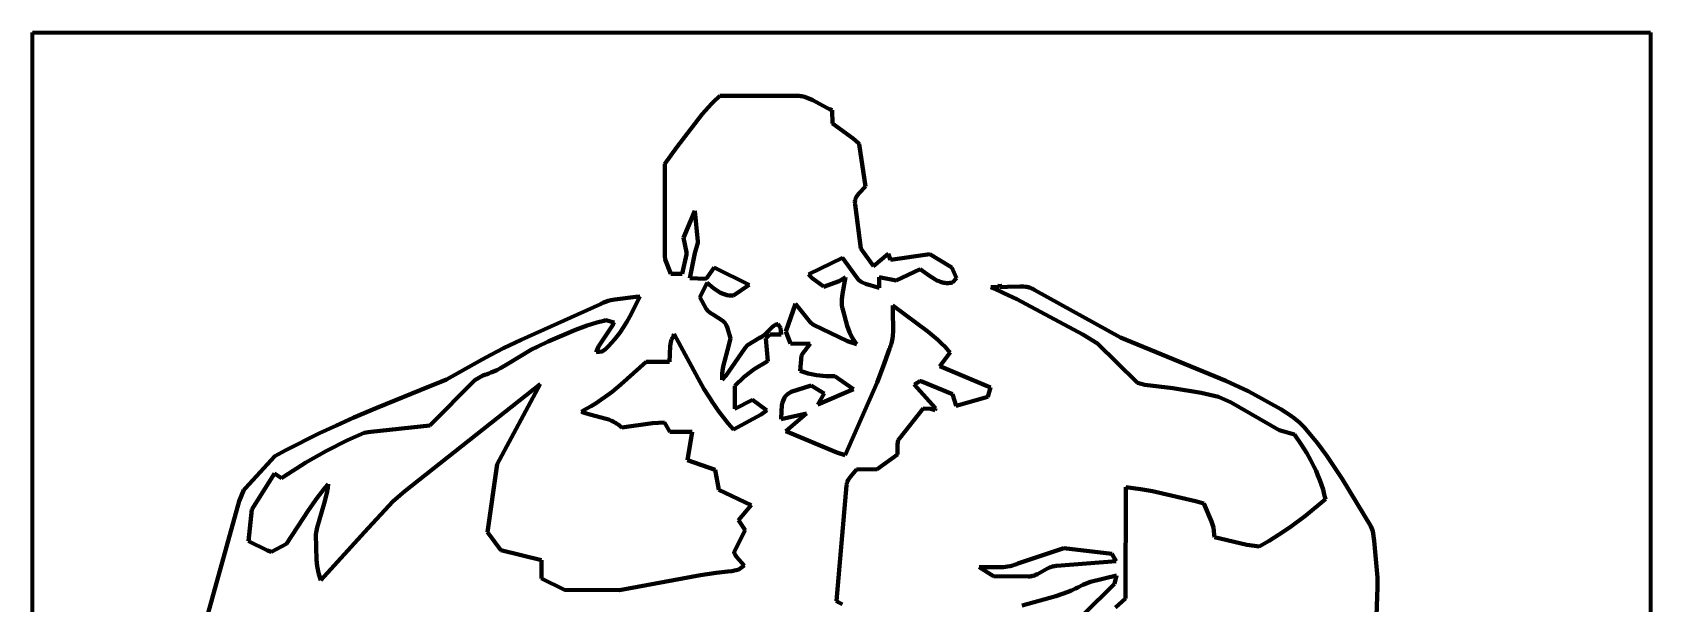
# Model space of a CAD drawing. Header units: millimetres. Extents: x 0 to 10.2, y 0 to 16.2.
# Drawn here: x 0 to 10.22, y 12.6 to 16.21 of the extents above; entities that cross this region are included whole.
import ezdxf

# ---------------------------------------------------------------- set-up
doc = ezdxf.new("R2010")
doc.units = ezdxf.units.MM
doc.layers.add('color#000000ff', color=7, linetype='CONTINUOUS', lineweight=100)
doc.layers.add('color#ffffffff', color=7, linetype='CONTINUOUS', lineweight=100)

msp = doc.modelspace()

# ---------------------------------------------------------------- linework, layer by layer
at = {"layer": 'color#000000ff'}
for p, q in [((4.27, 15.737), (4.29, 15.758)), ((4.29, 15.758), (4.311, 15.779)), ((4.311, 15.779), (4.332, 15.798)), ((4.332, 15.798), (4.343, 15.808)), ((4.343, 15.808), (4.806, 15.808)), ((4.806, 15.808), (4.815, 15.809)), ((4.815, 15.809), (4.825, 15.809)), ((4.825, 15.809), (4.834, 15.809)), ((4.834, 15.809), (4.843, 15.808)), ((4.843, 15.808), (4.852, 15.807)), ((4.852, 15.807), (4.861, 15.806)), ((4.861, 15.806), (4.87, 15.804)), ((4.87, 15.804), (4.878, 15.801)), ((4.878, 15.801), (4.887, 15.798)), ((4.887, 15.798), (4.904, 15.792)), ((4.904, 15.792), (4.929, 15.78)), ((4.929, 15.78), (5.018, 15.732)), ((4.07, 15.485), (4.231, 15.693)), ((4.231, 15.693), (4.27, 15.737)), ((5.018, 15.732), (5.035, 15.724)), ((5.035, 15.724), (5.052, 15.717)), ((5.052, 15.717), (5.054, 15.633)), ((5.054, 15.633), (5.185, 15.538)), ((5.185, 15.538), (5.218, 15.509)), ((3.996, 15.379), (4.07, 15.485)), ((5.218, 15.509), (5.223, 15.504)), ((5.223, 15.504), (5.262, 15.236)), ((3.996, 14.806), (3.996, 15.379)), ((5.262, 15.236), (5.22, 15.191)), ((5.197, 15.147), (5.196, 15.142)), ((5.196, 15.142), (5.196, 15.138)), ((5.196, 15.138), (5.196, 15.133)), ((5.196, 15.133), (5.197, 15.128)), ((5.199, 15.156), (5.197, 15.151)), ((5.197, 15.151), (5.197, 15.147)), ((5.2, 15.16), (5.199, 15.156)), ((5.204, 15.168), (5.2, 15.16)), ((5.208, 15.176), (5.204, 15.168)), ((5.22, 15.191), (5.208, 15.176)), ((4.184, 15.083), (4.113, 14.913)), ((4.203, 14.888), (4.184, 15.083)), ((5.197, 15.128), (5.198, 15.123)), ((5.198, 15.123), (5.234, 14.844)), ((4.113, 14.913), (4.131, 14.821)), ((4.185, 14.816), (4.204, 14.88)), ((4.204, 14.88), (4.203, 14.888)), ((5.234, 14.844), (5.313, 14.734)), ((3.996, 14.798), (3.996, 14.806)), ((3.998, 14.776), (3.996, 14.798)), ((4.033, 14.686), (3.998, 14.776)), ((4.132, 14.806), (4.105, 14.686)), ((4.131, 14.821), (4.132, 14.806)), ((4.153, 14.657), (4.185, 14.816)), ((4.307, 14.726), (4.262, 14.662)), ((4.527, 14.615), (4.307, 14.726)), ((5.118, 14.785), (4.904, 14.682)), ((5.212, 14.656), (5.118, 14.785)), ((5.313, 14.734), (5.405, 14.811)), ((5.405, 14.811), (5.42, 14.774)), ((5.42, 14.774), (5.67, 14.809)), ((5.67, 14.809), (5.809, 14.725)), ((5.809, 14.725), (5.837, 14.657)), ((4.105, 14.686), (4.033, 14.686)), ((4.252, 14.654), (4.153, 14.657)), ((4.217, 14.538), (4.262, 14.629)), ((4.262, 14.662), (4.252, 14.654)), ((4.262, 14.629), (4.302, 14.594)), ((4.904, 14.682), (4.911, 14.672)), ((4.911, 14.672), (4.926, 14.657)), ((4.926, 14.657), (4.995, 14.607)), ((4.998, 14.604), (5.097, 14.638)), ((5.097, 14.638), (5.123, 14.655)), ((5.136, 14.665), (5.118, 14.559)), ((5.123, 14.655), (5.136, 14.665)), ((5.219, 14.648), (5.212, 14.656)), ((5.227, 14.641), (5.219, 14.648)), ((5.235, 14.635), (5.227, 14.641)), ((5.244, 14.63), (5.235, 14.635)), ((5.263, 14.621), (5.244, 14.63)), ((5.349, 14.596), (5.263, 14.621)), ((5.456, 14.643), (5.349, 14.664)), ((5.349, 14.664), (5.349, 14.596)), ((5.609, 14.714), (5.456, 14.643)), ((5.667, 14.673), (5.609, 14.714)), ((5.7, 14.652), (5.667, 14.673)), ((5.714, 14.644), (5.7, 14.652)), ((5.728, 14.638), (5.714, 14.644)), ((5.735, 14.635), (5.728, 14.638)), ((5.743, 14.633), (5.735, 14.635)), ((5.75, 14.631), (5.743, 14.633)), ((5.757, 14.629), (5.75, 14.631)), ((5.765, 14.628), (5.757, 14.629)), ((5.773, 14.627), (5.765, 14.628)), ((5.78, 14.627), (5.773, 14.627)), ((5.788, 14.627), (5.78, 14.627)), ((5.796, 14.628), (5.788, 14.627)), ((5.804, 14.629), (5.796, 14.628)), ((5.812, 14.631), (5.804, 14.629)), ((5.837, 14.657), (5.812, 14.631)), ((6.11, 14.602), (6.111, 14.62)), ((6.111, 14.62), (6.113, 14.601)), ((3.637, 14.514), (3.654, 14.519)), ((3.654, 14.519), (3.68, 14.524)), ((3.68, 14.524), (3.811, 14.539)), ((3.837, 14.543), (3.782, 14.431)), ((3.811, 14.539), (3.837, 14.543)), ((4.257, 14.464), (4.217, 14.538)), ((4.302, 14.594), (4.329, 14.576)), ((4.329, 14.576), (4.346, 14.566)), ((4.346, 14.566), (4.364, 14.558)), ((4.364, 14.558), (4.377, 14.554)), ((4.377, 14.554), (4.389, 14.551)), ((4.389, 14.551), (4.402, 14.549)), ((4.402, 14.549), (4.415, 14.548)), ((4.415, 14.548), (4.421, 14.548)), ((4.421, 14.548), (4.428, 14.548)), ((4.428, 14.548), (4.527, 14.615)), ((4.995, 14.607), (4.998, 14.604)), ((5.118, 14.559), (5.113, 14.523)), ((5.113, 14.523), (5.113, 14.502)), ((6.055, 14.6), (6.11, 14.602)), ((6.076, 14.592), (6.055, 14.6)), ((6.137, 14.564), (6.076, 14.592)), ((6.113, 14.601), (6.159, 14.602)), ((6.219, 14.525), (6.137, 14.564)), ((6.159, 14.602), (6.237, 14.606)), ((6.636, 14.303), (6.219, 14.525)), ((6.237, 14.606), (6.26, 14.605)), ((6.26, 14.605), (6.275, 14.603)), ((6.275, 14.603), (6.282, 14.602)), ((6.282, 14.602), (6.29, 14.6)), ((6.29, 14.6), (6.297, 14.598)), ((6.297, 14.598), (6.304, 14.596)), ((6.304, 14.596), (6.312, 14.593)), ((6.312, 14.593), (6.319, 14.59)), ((6.319, 14.59), (6.326, 14.586)), ((6.326, 14.586), (6.332, 14.582)), ((6.332, 14.582), (6.874, 14.284)), ((3.087, 14.268), (3.589, 14.494)), ((3.589, 14.494), (3.596, 14.498)), ((3.596, 14.498), (3.604, 14.502)), ((3.604, 14.502), (3.621, 14.509)), ((3.621, 14.509), (3.637, 14.514)), ((3.782, 14.431), (3.755, 14.383)), ((4.269, 14.45), (4.257, 14.464)), ((4.28, 14.441), (4.269, 14.45)), ((4.287, 14.435), (4.28, 14.441)), ((4.296, 14.431), (4.287, 14.435)), ((4.303, 14.426), (4.296, 14.431)), ((4.362, 14.388), (4.303, 14.426)), ((4.821, 14.495), (4.759, 14.321)), ((4.848, 14.463), (4.821, 14.495)), ((4.916, 14.379), (4.848, 14.463)), ((5.113, 14.502), (5.114, 14.488)), ((5.114, 14.488), (5.115, 14.474)), ((5.115, 14.474), (5.117, 14.466)), ((5.117, 14.466), (5.119, 14.459)), ((5.119, 14.459), (5.146, 14.356)), ((5.435, 14.456), (5.436, 14.485)), ((5.437, 14.323), (5.435, 14.456)), ((5.436, 14.485), (5.657, 14.321)), ((3.431, 14.332), (3.259, 14.258)), ((3.505, 14.359), (3.431, 14.332)), ((3.565, 14.377), (3.505, 14.359)), ((3.61, 14.389), (3.565, 14.377)), ((3.601, 14.265), (3.669, 14.366)), ((3.622, 14.392), (3.61, 14.389)), ((3.676, 14.379), (3.622, 14.392)), ((3.669, 14.366), (3.676, 14.379)), ((3.71, 14.313), (3.694, 14.291)), ((3.734, 14.348), (3.71, 14.313)), ((3.755, 14.383), (3.734, 14.348)), ((4.372, 14.379), (4.362, 14.388)), ((4.377, 14.373), (4.372, 14.379)), ((4.381, 14.366), (4.377, 14.373)), ((4.385, 14.358), (4.381, 14.366)), ((4.387, 14.354), (4.385, 14.358)), ((4.388, 14.349), (4.387, 14.354)), ((4.409, 14.279), (4.388, 14.349)), ((4.674, 14.349), (4.624, 14.3)), ((4.686, 14.358), (4.674, 14.349)), ((4.694, 14.363), (4.686, 14.358)), ((4.704, 14.367), (4.694, 14.363)), ((4.708, 14.368), (4.704, 14.367)), ((4.712, 14.365), (4.708, 14.368)), ((4.726, 14.344), (4.712, 14.365)), ((4.73, 14.303), (4.726, 14.344)), ((4.759, 14.321), (4.789, 14.245)), ((4.934, 14.364), (4.916, 14.379)), ((5.149, 14.261), (4.934, 14.364)), ((5.146, 14.356), (5.161, 14.318)), ((5.161, 14.318), (5.175, 14.289)), ((5.435, 14.294), (5.437, 14.323)), ((5.657, 14.321), (5.694, 14.29)), ((2.895, 14.174), (2.977, 14.215)), ((2.977, 14.215), (3.087, 14.268)), ((3.188, 14.225), (3.152, 14.207)), ((3.259, 14.258), (3.188, 14.225)), ((3.567, 14.205), (3.577, 14.226)), ((3.577, 14.226), (3.601, 14.265)), ((3.64, 14.228), (3.621, 14.209)), ((3.659, 14.249), (3.64, 14.228)), ((3.677, 14.27), (3.659, 14.249)), ((3.694, 14.291), (3.677, 14.27)), ((4.025, 14.129), (4.028, 14.229)), ((4.028, 14.229), (4.033, 14.253)), ((4.033, 14.253), (4.038, 14.271)), ((4.038, 14.271), (4.043, 14.282)), ((4.043, 14.282), (4.049, 14.293)), ((4.049, 14.293), (4.055, 14.304)), ((4.055, 14.304), (4.206, 14.024)), ((4.364, 14.1), (4.399, 14.234)), ((4.498, 14.212), (4.38, 14.042)), ((4.399, 14.234), (4.409, 14.279)), ((4.503, 14.219), (4.498, 14.212)), ((4.517, 14.235), (4.503, 14.219)), ((4.594, 14.281), (4.517, 14.235)), ((4.604, 14.285), (4.594, 14.281)), ((4.612, 14.291), (4.604, 14.285)), ((4.624, 14.3), (4.612, 14.291)), ((4.633, 14.276), (4.658, 14.303)), ((4.645, 14.133), (4.633, 14.276)), ((4.658, 14.303), (4.73, 14.303)), ((4.789, 14.245), (4.913, 14.244)), ((4.913, 14.244), (4.863, 14.178)), ((5.207, 14.241), (5.149, 14.261)), ((5.175, 14.289), (5.188, 14.267)), ((5.188, 14.267), (5.202, 14.247)), ((5.202, 14.247), (5.207, 14.241)), ((5.406, 14.188), (5.414, 14.212)), ((5.414, 14.212), (5.418, 14.221)), ((5.418, 14.221), (5.421, 14.23)), ((5.421, 14.23), (5.424, 14.239)), ((5.424, 14.239), (5.427, 14.248)), ((5.427, 14.248), (5.429, 14.257)), ((5.429, 14.257), (5.433, 14.276)), ((5.433, 14.276), (5.435, 14.294)), ((5.694, 14.29), (5.719, 14.269)), ((5.719, 14.269), (5.742, 14.246)), ((5.742, 14.246), (5.765, 14.224)), ((5.765, 14.224), (5.787, 14.2)), ((6.729, 14.245), (6.636, 14.303)), ((6.977, 14.001), (6.729, 14.245)), ((6.874, 14.284), (7.538, 14.009)), ((2.617, 14.018), (2.788, 14.115)), ((2.788, 14.115), (2.842, 14.145)), ((2.842, 14.145), (2.895, 14.174)), ((3.003, 14.117), (2.957, 14.09)), ((3.152, 14.207), (3.003, 14.117)), ((3.562, 14.191), (3.567, 14.205)), ((3.599, 14.195), (3.562, 14.191)), ((3.621, 14.209), (3.599, 14.195)), ((3.718, 13.986), (3.877, 14.129)), ((3.877, 14.129), (4.025, 14.129)), ((4.56, 14.083), (4.637, 14.129)), ((4.637, 14.129), (4.645, 14.133)), ((4.859, 14.169), (4.85, 14.073)), ((4.863, 14.178), (4.859, 14.169)), ((5.336, 14), (5.381, 14.117)), ((5.381, 14.117), (5.406, 14.188)), ((5.798, 14.188), (5.732, 14.103)), ((5.787, 14.2), (5.798, 14.188)), ((2.794, 14.014), (2.51, 13.728)), ((2.58, 14.003), (2.617, 14.018)), ((2.846, 14.044), (2.794, 14.014)), ((2.859, 14.048), (2.846, 14.044)), ((2.872, 14.052), (2.859, 14.048)), ((2.884, 14.057), (2.872, 14.052)), ((2.897, 14.062), (2.884, 14.057)), ((2.909, 14.067), (2.897, 14.062)), ((2.933, 14.078), (2.909, 14.067)), ((2.957, 14.09), (2.933, 14.078)), ((4.206, 14.024), (4.242, 13.96)), ((4.357, 14.036), (4.358, 14.054)), ((4.358, 14.017), (4.357, 14.036)), ((4.358, 14.054), (4.36, 14.073)), ((4.38, 14.042), (4.358, 14.017)), ((4.36, 14.073), (4.364, 14.1)), ((4.437, 13.979), (4.496, 14.035)), ((4.496, 14.035), (4.56, 14.083)), ((4.85, 14.073), (4.901, 14.056)), ((4.901, 14.056), (4.954, 14.045)), ((4.954, 14.045), (5.015, 14.039)), ((5.015, 14.039), (5.069, 14.04)), ((5.069, 14.04), (5.186, 13.957)), ((5.605, 14.007), (5.572, 13.987)), ((5.612, 14.007), (5.605, 14.007)), ((5.618, 14.006), (5.612, 14.007)), ((5.812, 13.926), (5.618, 14.006)), ((5.732, 14.103), (6.052, 13.968)), ((7.538, 14.009), (7.68, 13.944)), ((2.176, 13.84), (2.506, 13.974)), ((2.353, 13.313), (3.208, 13.988)), ((2.506, 13.974), (2.58, 14.003)), ((3.208, 13.988), (2.937, 13.485)), ((3.59, 13.889), (3.619, 13.909)), ((3.619, 13.909), (3.662, 13.941)), ((3.662, 13.941), (3.718, 13.986)), ((4.242, 13.96), (4.268, 13.918)), ((4.268, 13.918), (4.281, 13.898)), ((4.437, 13.833), (4.437, 13.979)), ((4.751, 13.904), (4.746, 13.894)), ((4.754, 13.909), (4.751, 13.904)), ((4.758, 13.913), (4.754, 13.909)), ((4.762, 13.918), (4.758, 13.913)), ((4.766, 13.922), (4.762, 13.918)), ((4.77, 13.926), (4.766, 13.922)), ((4.794, 13.94), (4.77, 13.926)), ((4.92, 13.98), (4.794, 13.94)), ((5.002, 13.93), (4.92, 13.98)), ((5.186, 13.957), (4.961, 13.86)), ((4.961, 13.86), (5.002, 13.93)), ((5.134, 13.54), (5.336, 14)), ((5.572, 13.987), (5.571, 13.986)), ((5.571, 13.986), (5.705, 13.838)), ((5.835, 13.853), (5.812, 13.926)), ((6.035, 13.909), (5.835, 13.853)), ((6.052, 13.968), (6.035, 13.909)), ((6.98, 13.998), (6.977, 14.001)), ((7.027, 13.985), (6.98, 13.998)), ((7.205, 13.964), (7.027, 13.985)), ((7.382, 13.934), (7.205, 13.964)), ((7.493, 13.908), (7.382, 13.934)), ((7.573, 13.874), (7.493, 13.908)), ((7.68, 13.944), (7.708, 13.931)), ((7.708, 13.931), (7.887, 13.831)), ((2.03, 13.778), (2.176, 13.84)), ((3.468, 13.816), (3.483, 13.824)), ((3.476, 13.812), (3.468, 13.816)), ((3.494, 13.806), (3.476, 13.812)), ((3.483, 13.824), (3.499, 13.833)), ((3.521, 13.798), (3.494, 13.806)), ((3.499, 13.833), (3.53, 13.85)), ((3.53, 13.85), (3.561, 13.869)), ((3.561, 13.869), (3.59, 13.889)), ((4.281, 13.898), (4.294, 13.877)), ((4.294, 13.877), (4.308, 13.857)), ((4.308, 13.857), (4.322, 13.837)), ((4.322, 13.837), (4.336, 13.817)), ((4.336, 13.817), (4.351, 13.797)), ((4.549, 13.889), (4.437, 13.833)), ((4.638, 13.824), (4.549, 13.889)), ((4.604, 13.797), (4.636, 13.82)), ((4.636, 13.82), (4.638, 13.824)), ((4.735, 13.856), (4.73, 13.774)), ((4.73, 13.769), (4.891, 13.804)), ((4.738, 13.873), (4.735, 13.856)), ((4.742, 13.883), (4.738, 13.873)), ((4.746, 13.894), (4.742, 13.883)), ((4.891, 13.804), (4.759, 13.692)), ((5.627, 13.835), (5.478, 13.647)), ((5.674, 13.833), (5.627, 13.835)), ((5.701, 13.825), (5.674, 13.833)), ((5.705, 13.838), (5.701, 13.825)), ((7.876, 13.699), (7.573, 13.874)), ((7.887, 13.831), (7.923, 13.808)), ((7.923, 13.808), (7.947, 13.791)), ((1.814, 13.679), (1.922, 13.729)), ((1.922, 13.729), (2.03, 13.778)), ((2.51, 13.728), (2.137, 13.689)), ((3.624, 13.771), (3.521, 13.798)), ((3.642, 13.765), (3.624, 13.771)), ((3.659, 13.758), (3.642, 13.765)), ((3.668, 13.753), (3.659, 13.758)), ((3.676, 13.749), (3.668, 13.753)), ((3.684, 13.744), (3.676, 13.749)), ((3.692, 13.739), (3.684, 13.744)), ((3.7, 13.734), (3.692, 13.739)), ((3.708, 13.728), (3.7, 13.734)), ((3.715, 13.722), (3.708, 13.728)), ((3.723, 13.715), (3.715, 13.722)), ((3.918, 13.742), (3.723, 13.715)), ((3.993, 13.748), (3.918, 13.742)), ((4.027, 13.688), (3.993, 13.748)), ((4.351, 13.797), (4.365, 13.778)), ((4.365, 13.778), (4.381, 13.759)), ((4.381, 13.759), (4.396, 13.74)), ((4.396, 13.74), (4.413, 13.721)), ((4.413, 13.721), (4.429, 13.703)), ((4.429, 13.703), (4.604, 13.797)), ((4.73, 13.774), (4.73, 13.769)), ((7.973, 13.672), (7.876, 13.699)), ((7.947, 13.791), (7.971, 13.774)), ((7.971, 13.774), (7.982, 13.765)), ((7.982, 13.765), (7.993, 13.756)), ((7.993, 13.756), (8.004, 13.746)), ((8.004, 13.746), (8.014, 13.736)), ((8.014, 13.736), (8.025, 13.726)), ((8.025, 13.726), (8.035, 13.715)), ((8.035, 13.715), (8.045, 13.705)), ((8.045, 13.705), (8.054, 13.693)), ((1.602, 13.572), (1.672, 13.609)), ((1.672, 13.609), (1.743, 13.644)), ((1.743, 13.644), (1.814, 13.679)), ((1.991, 13.635), (1.857, 13.569)), ((2.095, 13.681), (1.991, 13.635)), ((2.121, 13.687), (2.095, 13.681)), ((2.137, 13.689), (2.121, 13.687)), ((4.168, 13.688), (4.027, 13.688)), ((4.138, 13.509), (4.168, 13.688)), ((4.759, 13.692), (5.081, 13.558)), ((5.465, 13.607), (5.464, 13.549)), ((5.467, 13.625), (5.465, 13.607)), ((5.47, 13.635), (5.467, 13.625)), ((5.474, 13.641), (5.47, 13.635)), ((5.478, 13.647), (5.474, 13.641)), ((8.017, 13.607), (7.973, 13.672)), ((8.05, 13.554), (8.017, 13.607)), ((8.054, 13.693), (8.086, 13.655)), ((8.086, 13.655), (8.117, 13.616)), ((8.117, 13.616), (8.147, 13.576)), ((1.346, 13.333), (1.532, 13.535)), ((1.532, 13.535), (1.602, 13.572)), ((1.727, 13.495), (1.587, 13.405)), ((1.857, 13.569), (1.727, 13.495)), ((4.314, 13.449), (4.138, 13.509)), ((5.081, 13.558), (5.134, 13.54)), ((5.464, 13.546), (5.336, 13.453)), ((5.464, 13.549), (5.464, 13.546)), ((8.074, 13.512), (8.05, 13.554)), ((8.095, 13.47), (8.074, 13.512)), ((8.147, 13.576), (8.177, 13.536)), ((8.177, 13.536), (8.219, 13.474)), ((1.529, 13.426), (1.387, 13.199)), ((1.573, 13.396), (1.529, 13.426)), ((1.587, 13.405), (1.573, 13.396)), ((2.937, 13.485), (2.876, 13.055)), ((4.337, 13.322), (4.314, 13.449)), ((5.165, 13.402), (5.153, 13.385)), ((5.206, 13.451), (5.165, 13.402)), ((5.336, 13.453), (5.206, 13.451)), ((8.109, 13.442), (8.095, 13.47)), ((8.121, 13.413), (8.109, 13.442)), ((8.133, 13.384), (8.121, 13.413)), ((8.219, 13.474), (8.274, 13.391)), ((1.306, 13.251), (1.335, 13.322)), ((1.335, 13.322), (1.346, 13.333)), ((1.799, 13.271), (1.828, 13.309)), ((1.828, 13.309), (1.848, 13.334)), ((1.86, 13.302), (1.843, 13.236)), ((1.848, 13.334), (1.869, 13.358)), ((1.866, 13.335), (1.86, 13.302)), ((1.869, 13.358), (1.866, 13.335)), ((2.277, 13.248), (2.324, 13.289)), ((2.324, 13.289), (2.353, 13.313)), ((4.54, 13.225), (4.337, 13.322)), ((5.143, 13.349), (5.079, 12.621)), ((5.144, 13.358), (5.143, 13.354)), ((5.143, 13.354), (5.143, 13.349)), ((5.145, 13.366), (5.144, 13.358)), ((5.148, 13.374), (5.145, 13.366)), ((5.153, 13.385), (5.148, 13.374)), ((6.906, 12.636), (6.908, 13.338)), ((6.908, 13.338), (6.954, 13.333)), ((6.954, 13.333), (7, 13.327)), ((7, 13.327), (7.076, 13.314)), ((7.076, 13.314), (7.347, 13.251)), ((8.143, 13.354), (8.133, 13.384)), ((8.153, 13.324), (8.143, 13.354)), ((8.161, 13.293), (8.153, 13.324)), ((8.165, 13.278), (8.161, 13.293)), ((8.274, 13.391), (8.454, 13.092)), ((1.035, 12.278), (1.306, 13.251)), ((1.387, 13.199), (1.365, 12.998)), ((1.605, 12.981), (1.745, 13.193)), ((1.745, 13.193), (1.799, 13.271)), ((1.843, 13.236), (1.8, 13.085)), ((2.097, 13.056), (2.277, 13.248)), ((4.461, 13.13), (4.54, 13.225)), ((7.347, 13.251), (7.4, 13.235)), ((7.4, 13.235), (7.449, 13.122)), ((8.045, 13.161), (8.168, 13.263)), ((8.168, 13.263), (8.165, 13.278)), ((1.8, 13.085), (1.793, 13.052)), ((4.502, 13.067), (4.461, 13.13)), ((7.449, 13.122), (7.46, 13.085)), ((7.46, 13.085), (7.464, 13.062)), ((7.872, 13.038), (7.945, 13.087)), ((7.945, 13.087), (8.045, 13.161)), ((8.454, 13.092), (8.468, 13.062)), ((1.365, 12.998), (1.485, 12.939)), ((1.793, 13.052), (1.791, 13.041)), ((1.791, 13.041), (1.795, 12.88)), ((1.823, 12.752), (2.097, 13.056)), ((2.876, 13.055), (2.959, 12.941)), ((4.433, 12.932), (4.502, 13.067)), ((7.464, 13.062), (7.466, 13.04)), ((7.466, 13.04), (7.467, 13.024)), ((7.467, 13.024), (7.672, 12.976)), ((7.75, 12.965), (7.812, 13)), ((7.812, 13), (7.872, 13.038)), ((8.468, 13.062), (8.476, 13)), ((8.476, 13), (8.497, 12.769)), ((1.485, 12.939), (1.511, 12.931)), ((1.511, 12.931), (1.605, 12.981)), ((2.959, 12.941), (3.217, 12.879)), ((4.433, 12.928), (4.433, 12.932)), ((4.435, 12.921), (4.433, 12.928)), ((4.44, 12.911), (4.435, 12.921)), ((4.448, 12.899), (4.44, 12.911)), ((4.497, 12.844), (4.448, 12.899)), ((6.226, 12.857), (6.515, 12.955)), ((6.515, 12.955), (6.818, 12.919)), ((6.818, 12.919), (6.846, 12.872)), ((7.672, 12.976), (7.72, 12.968)), ((7.72, 12.968), (7.75, 12.965)), ((1.795, 12.88), (1.8, 12.84)), ((1.8, 12.84), (1.805, 12.81)), ((1.805, 12.81), (1.81, 12.791)), ((1.81, 12.791), (1.816, 12.771)), ((3.217, 12.879), (3.217, 12.763)), ((3.708, 12.69), (4.221, 12.784)), ((4.221, 12.784), (4.319, 12.798)), ((4.319, 12.798), (4.393, 12.807)), ((4.393, 12.807), (4.418, 12.81)), ((4.418, 12.81), (4.462, 12.82)), ((4.462, 12.82), (4.497, 12.844)), ((6.071, 12.778), (5.981, 12.834)), ((5.981, 12.834), (6.092, 12.834)), ((6.291, 12.776), (6.071, 12.778)), ((6.092, 12.834), (6.135, 12.835)), ((6.135, 12.835), (6.16, 12.838)), ((6.16, 12.838), (6.177, 12.841)), ((6.177, 12.841), (6.194, 12.845)), ((6.194, 12.845), (6.202, 12.848)), ((6.202, 12.848), (6.21, 12.85)), ((6.21, 12.85), (6.218, 12.854)), ((6.218, 12.854), (6.226, 12.857)), ((6.318, 12.779), (6.312, 12.777)), ((6.324, 12.78), (6.318, 12.779)), ((6.331, 12.782), (6.324, 12.78)), ((6.337, 12.785), (6.331, 12.782)), ((6.349, 12.79), (6.337, 12.785)), ((6.408, 12.823), (6.349, 12.79)), ((6.426, 12.832), (6.408, 12.823)), ((6.439, 12.836), (6.426, 12.832)), ((6.445, 12.838), (6.439, 12.836)), ((6.451, 12.84), (6.445, 12.838)), ((6.458, 12.841), (6.451, 12.84)), ((6.465, 12.842), (6.458, 12.841)), ((6.472, 12.842), (6.465, 12.842)), ((6.846, 12.872), (6.472, 12.842)), ((6.685, 12.741), (6.848, 12.782)), ((6.848, 12.782), (6.836, 12.729)), ((1.816, 12.771), (1.823, 12.752)), ((3.217, 12.763), (3.361, 12.691)), ((3.361, 12.691), (3.708, 12.69)), ((6.298, 12.776), (6.291, 12.776)), ((6.305, 12.776), (6.298, 12.776)), ((6.312, 12.777), (6.305, 12.776)), ((6.508, 12.665), (6.536, 12.676)), ((6.536, 12.676), (6.563, 12.687)), ((6.563, 12.687), (6.577, 12.693)), ((6.577, 12.693), (6.59, 12.7)), ((6.59, 12.7), (6.604, 12.706)), ((6.604, 12.706), (6.636, 12.722)), ((6.636, 12.722), (6.685, 12.741)), ((6.832, 12.725), (6.641, 12.538)), ((6.836, 12.729), (6.832, 12.725)), ((8.497, 12.709), (8.484, 12.331)), ((8.497, 12.769), (8.497, 12.719)), ((8.497, 12.719), (8.497, 12.709)), ((5.079, 12.621), (5.091, 12.614)), ((5.091, 12.614), (5.103, 12.607)), ((5.103, 12.607), (5.115, 12.601)), ((6.252, 12.592), (6.466, 12.651)), ((6.466, 12.651), (6.508, 12.665)), ((6.841, 12.58), (6.885, 12.617)), ((6.885, 12.617), (6.906, 12.636))]:
    msp.add_line(p, q, dxfattribs=at)
at = {"layer": 'color#ffffffff'}
for p, q in [((0, 16.208), (10.222, 16.208)), ((0, 0), (0, 16.208)), ((10.222, 16.208), (10.222, 0)), ((4.29, 15.758), (4.27, 15.737)), ((4.311, 15.779), (4.29, 15.758)), ((4.332, 15.798), (4.311, 15.779)), ((4.343, 15.808), (4.332, 15.798)), ((4.806, 15.808), (4.343, 15.808)), ((4.815, 15.809), (4.806, 15.808)), ((4.825, 15.809), (4.815, 15.809)), ((4.834, 15.809), (4.825, 15.809)), ((4.843, 15.808), (4.834, 15.809)), ((4.852, 15.807), (4.843, 15.808)), ((4.861, 15.806), (4.852, 15.807)), ((4.87, 15.804), (4.861, 15.806)), ((4.878, 15.801), (4.87, 15.804)), ((4.887, 15.798), (4.878, 15.801)), ((4.904, 15.792), (4.887, 15.798)), ((4.929, 15.78), (4.904, 15.792)), ((5.018, 15.732), (4.929, 15.78)), ((4.231, 15.693), (4.07, 15.485)), ((4.27, 15.737), (4.231, 15.693)), ((5.035, 15.724), (5.018, 15.732)), ((5.052, 15.717), (5.035, 15.724)), ((5.054, 15.633), (5.052, 15.717)), ((5.185, 15.538), (5.054, 15.633)), ((5.218, 15.509), (5.185, 15.538)), ((4.07, 15.485), (3.996, 15.379)), ((5.223, 15.504), (5.218, 15.509)), ((5.262, 15.236), (5.223, 15.504)), ((3.996, 15.379), (3.996, 14.806)), ((5.22, 15.191), (5.262, 15.236)), ((5.196, 15.142), (5.197, 15.147)), ((5.196, 15.138), (5.196, 15.142)), ((5.196, 15.133), (5.196, 15.138)), ((5.197, 15.128), (5.196, 15.133)), ((5.197, 15.151), (5.199, 15.156)), ((5.197, 15.147), (5.197, 15.151)), ((5.199, 15.156), (5.2, 15.16)), ((5.2, 15.16), (5.204, 15.168)), ((5.204, 15.168), (5.208, 15.176)), ((5.208, 15.176), (5.22, 15.191)), ((4.113, 14.913), (4.184, 15.083)), ((4.184, 15.083), (4.203, 14.888)), ((5.198, 15.123), (5.197, 15.128)), ((5.234, 14.844), (5.198, 15.123)), ((4.131, 14.821), (4.113, 14.913)), ((4.204, 14.88), (4.185, 14.816)), ((4.203, 14.888), (4.204, 14.88)), ((5.313, 14.734), (5.234, 14.844)), ((3.996, 14.806), (3.996, 14.798)), ((3.996, 14.798), (3.998, 14.776)), ((3.998, 14.776), (4.033, 14.686)), ((4.105, 14.686), (4.132, 14.806)), ((4.132, 14.806), (4.131, 14.821)), ((4.185, 14.816), (4.153, 14.657)), ((4.262, 14.662), (4.307, 14.726)), ((4.307, 14.726), (4.527, 14.615)), ((4.904, 14.682), (5.118, 14.785)), ((5.118, 14.785), (5.212, 14.656)), ((5.405, 14.811), (5.313, 14.734)), ((5.42, 14.774), (5.405, 14.811)), ((5.67, 14.809), (5.42, 14.774)), ((5.809, 14.725), (5.67, 14.809)), ((5.837, 14.657), (5.809, 14.725)), ((4.033, 14.686), (4.105, 14.686)), ((4.153, 14.657), (4.252, 14.654)), ((4.262, 14.629), (4.217, 14.538)), ((4.252, 14.654), (4.262, 14.662)), ((4.302, 14.594), (4.262, 14.629)), ((4.911, 14.672), (4.904, 14.682)), ((4.926, 14.657), (4.911, 14.672)), ((4.995, 14.607), (4.926, 14.657)), ((5.097, 14.638), (4.998, 14.604)), ((5.123, 14.655), (5.097, 14.638)), ((5.118, 14.559), (5.136, 14.665)), ((5.136, 14.665), (5.123, 14.655)), ((5.212, 14.656), (5.219, 14.648)), ((5.219, 14.648), (5.227, 14.641)), ((5.227, 14.641), (5.235, 14.635)), ((5.235, 14.635), (5.244, 14.63)), ((5.244, 14.63), (5.263, 14.621)), ((5.263, 14.621), (5.349, 14.596)), ((5.349, 14.596), (5.349, 14.664)), ((5.349, 14.664), (5.456, 14.643)), ((5.456, 14.643), (5.609, 14.714)), ((5.609, 14.714), (5.667, 14.673)), ((5.667, 14.673), (5.7, 14.652)), ((5.7, 14.652), (5.714, 14.644)), ((5.714, 14.644), (5.728, 14.638)), ((5.728, 14.638), (5.735, 14.635)), ((5.735, 14.635), (5.743, 14.633)), ((5.743, 14.633), (5.75, 14.631)), ((5.75, 14.631), (5.757, 14.629)), ((5.757, 14.629), (5.765, 14.628)), ((5.765, 14.628), (5.773, 14.627)), ((5.773, 14.627), (5.78, 14.627)), ((5.78, 14.627), (5.788, 14.627)), ((5.788, 14.627), (5.796, 14.628)), ((5.796, 14.628), (5.804, 14.629)), ((5.804, 14.629), (5.812, 14.631)), ((5.812, 14.631), (5.837, 14.657)), ((6.111, 14.62), (6.11, 14.602)), ((6.113, 14.601), (6.111, 14.62)), ((3.654, 14.519), (3.637, 14.514)), ((3.68, 14.524), (3.654, 14.519)), ((3.811, 14.539), (3.68, 14.524)), ((3.782, 14.431), (3.837, 14.543)), ((3.837, 14.543), (3.811, 14.539)), ((4.217, 14.538), (4.257, 14.464)), ((4.329, 14.576), (4.302, 14.594)), ((4.346, 14.566), (4.329, 14.576)), ((4.364, 14.558), (4.346, 14.566)), ((4.377, 14.554), (4.364, 14.558)), ((4.389, 14.551), (4.377, 14.554)), ((4.402, 14.549), (4.389, 14.551)), ((4.415, 14.548), (4.402, 14.549)), ((4.421, 14.548), (4.415, 14.548)), ((4.428, 14.548), (4.421, 14.548)), ((4.527, 14.615), (4.428, 14.548)), ((4.998, 14.604), (4.995, 14.607)), ((5.113, 14.523), (5.118, 14.559)), ((5.113, 14.502), (5.113, 14.523)), ((6.11, 14.602), (6.055, 14.6)), ((6.055, 14.6), (6.076, 14.592)), ((6.076, 14.592), (6.137, 14.564)), ((6.159, 14.602), (6.113, 14.601)), ((6.137, 14.564), (6.219, 14.525)), ((6.237, 14.606), (6.159, 14.602)), ((6.219, 14.525), (6.636, 14.303)), ((6.26, 14.605), (6.237, 14.606)), ((6.275, 14.603), (6.26, 14.605)), ((6.282, 14.602), (6.275, 14.603)), ((6.29, 14.6), (6.282, 14.602)), ((6.297, 14.598), (6.29, 14.6)), ((6.304, 14.596), (6.297, 14.598)), ((6.312, 14.593), (6.304, 14.596)), ((6.319, 14.59), (6.312, 14.593)), ((6.326, 14.586), (6.319, 14.59)), ((6.332, 14.582), (6.326, 14.586)), ((6.874, 14.284), (6.332, 14.582)), ((3.589, 14.494), (3.087, 14.268)), ((3.596, 14.498), (3.589, 14.494)), ((3.604, 14.502), (3.596, 14.498)), ((3.621, 14.509), (3.604, 14.502)), ((3.637, 14.514), (3.621, 14.509)), ((3.755, 14.383), (3.782, 14.431)), ((4.257, 14.464), (4.269, 14.45)), ((4.269, 14.45), (4.28, 14.441)), ((4.28, 14.441), (4.287, 14.435)), ((4.287, 14.435), (4.296, 14.431)), ((4.296, 14.431), (4.303, 14.426)), ((4.303, 14.426), (4.362, 14.388)), ((4.759, 14.321), (4.821, 14.495)), ((4.821, 14.495), (4.848, 14.463)), ((4.848, 14.463), (4.916, 14.379)), ((5.114, 14.488), (5.113, 14.502)), ((5.115, 14.474), (5.114, 14.488)), ((5.117, 14.466), (5.115, 14.474)), ((5.119, 14.459), (5.117, 14.466)), ((5.146, 14.356), (5.119, 14.459)), ((5.436, 14.485), (5.435, 14.456)), ((5.435, 14.456), (5.437, 14.323)), ((5.657, 14.321), (5.436, 14.485)), ((3.259, 14.258), (3.431, 14.332)), ((3.431, 14.332), (3.505, 14.359)), ((3.505, 14.359), (3.565, 14.377)), ((3.565, 14.377), (3.61, 14.389)), ((3.669, 14.366), (3.601, 14.265)), ((3.61, 14.389), (3.622, 14.392)), ((3.622, 14.392), (3.676, 14.379)), ((3.676, 14.379), (3.669, 14.366)), ((3.694, 14.291), (3.71, 14.313)), ((3.71, 14.313), (3.734, 14.348)), ((3.734, 14.348), (3.755, 14.383)), ((4.362, 14.388), (4.372, 14.379)), ((4.372, 14.379), (4.377, 14.373)), ((4.377, 14.373), (4.381, 14.366)), ((4.381, 14.366), (4.385, 14.358)), ((4.385, 14.358), (4.387, 14.354)), ((4.387, 14.354), (4.388, 14.349)), ((4.388, 14.349), (4.409, 14.279)), ((4.624, 14.3), (4.674, 14.349)), ((4.674, 14.349), (4.686, 14.358)), ((4.686, 14.358), (4.694, 14.363)), ((4.694, 14.363), (4.704, 14.367)), ((4.704, 14.367), (4.708, 14.368)), ((4.708, 14.368), (4.712, 14.365)), ((4.712, 14.365), (4.726, 14.344)), ((4.726, 14.344), (4.73, 14.303)), ((4.789, 14.245), (4.759, 14.321)), ((4.916, 14.379), (4.934, 14.364)), ((4.934, 14.364), (5.149, 14.261)), ((5.161, 14.318), (5.146, 14.356)), ((5.175, 14.289), (5.161, 14.318)), ((5.437, 14.323), (5.435, 14.294)), ((5.694, 14.29), (5.657, 14.321)), ((2.977, 14.215), (2.895, 14.174)), ((3.087, 14.268), (2.977, 14.215)), ((3.152, 14.207), (3.188, 14.225)), ((3.188, 14.225), (3.259, 14.258)), ((3.577, 14.226), (3.567, 14.205)), ((3.601, 14.265), (3.577, 14.226)), ((3.621, 14.209), (3.64, 14.228)), ((3.64, 14.228), (3.659, 14.249)), ((3.659, 14.249), (3.677, 14.27)), ((3.677, 14.27), (3.694, 14.291)), ((4.028, 14.229), (4.025, 14.129)), ((4.033, 14.253), (4.028, 14.229)), ((4.038, 14.271), (4.033, 14.253)), ((4.043, 14.282), (4.038, 14.271)), ((4.049, 14.293), (4.043, 14.282)), ((4.055, 14.304), (4.049, 14.293)), ((4.206, 14.024), (4.055, 14.304)), ((4.399, 14.234), (4.364, 14.1)), ((4.38, 14.042), (4.498, 14.212)), ((4.409, 14.279), (4.399, 14.234)), ((4.498, 14.212), (4.503, 14.219)), ((4.503, 14.219), (4.517, 14.235)), ((4.517, 14.235), (4.594, 14.281)), ((4.594, 14.281), (4.604, 14.285)), ((4.604, 14.285), (4.612, 14.291)), ((4.612, 14.291), (4.624, 14.3)), ((4.658, 14.303), (4.633, 14.276)), ((4.633, 14.276), (4.645, 14.133)), ((4.73, 14.303), (4.658, 14.303)), ((4.913, 14.244), (4.789, 14.245)), ((4.863, 14.178), (4.913, 14.244)), ((5.149, 14.261), (5.207, 14.241)), ((5.188, 14.267), (5.175, 14.289)), ((5.202, 14.247), (5.188, 14.267)), ((5.207, 14.241), (5.202, 14.247)), ((5.414, 14.212), (5.406, 14.188)), ((5.418, 14.221), (5.414, 14.212)), ((5.421, 14.23), (5.418, 14.221)), ((5.424, 14.239), (5.421, 14.23)), ((5.427, 14.248), (5.424, 14.239)), ((5.429, 14.257), (5.427, 14.248)), ((5.433, 14.276), (5.429, 14.257)), ((5.435, 14.294), (5.433, 14.276)), ((5.719, 14.269), (5.694, 14.29)), ((5.742, 14.246), (5.719, 14.269)), ((5.765, 14.224), (5.742, 14.246)), ((5.787, 14.2), (5.765, 14.224)), ((6.636, 14.303), (6.729, 14.245)), ((6.729, 14.245), (6.977, 14.001)), ((7.538, 14.009), (6.874, 14.284)), ((2.788, 14.115), (2.617, 14.018)), ((2.842, 14.145), (2.788, 14.115)), ((2.895, 14.174), (2.842, 14.145)), ((2.957, 14.09), (3.003, 14.117)), ((3.003, 14.117), (3.152, 14.207)), ((3.567, 14.205), (3.562, 14.191)), ((3.562, 14.191), (3.599, 14.195)), ((3.599, 14.195), (3.621, 14.209)), ((3.877, 14.129), (3.718, 13.986)), ((4.025, 14.129), (3.877, 14.129)), ((4.637, 14.129), (4.56, 14.083)), ((4.645, 14.133), (4.637, 14.129)), ((4.85, 14.073), (4.859, 14.169)), ((4.859, 14.169), (4.863, 14.178)), ((5.381, 14.117), (5.336, 14)), ((5.406, 14.188), (5.381, 14.117)), ((5.732, 14.103), (5.798, 14.188)), ((5.798, 14.188), (5.787, 14.2)), ((2.51, 13.728), (2.794, 14.014)), ((2.617, 14.018), (2.58, 14.003)), ((2.794, 14.014), (2.846, 14.044)), ((2.846, 14.044), (2.859, 14.048)), ((2.859, 14.048), (2.872, 14.052)), ((2.872, 14.052), (2.884, 14.057)), ((2.884, 14.057), (2.897, 14.062)), ((2.897, 14.062), (2.909, 14.067)), ((2.909, 14.067), (2.933, 14.078)), ((2.933, 14.078), (2.957, 14.09)), ((4.242, 13.96), (4.206, 14.024)), ((4.358, 14.054), (4.357, 14.036)), ((4.357, 14.036), (4.358, 14.017)), ((4.36, 14.073), (4.358, 14.054)), ((4.358, 14.017), (4.38, 14.042)), ((4.364, 14.1), (4.36, 14.073)), ((4.496, 14.035), (4.437, 13.979)), ((4.56, 14.083), (4.496, 14.035)), ((4.901, 14.056), (4.85, 14.073)), ((4.954, 14.045), (4.901, 14.056)), ((5.015, 14.039), (4.954, 14.045)), ((5.069, 14.04), (5.015, 14.039)), ((5.186, 13.957), (5.069, 14.04)), ((5.572, 13.987), (5.605, 14.007)), ((5.605, 14.007), (5.612, 14.007)), ((5.612, 14.007), (5.618, 14.006)), ((5.618, 14.006), (5.812, 13.926)), ((6.052, 13.968), (5.732, 14.103)), ((7.68, 13.944), (7.538, 14.009)), ((2.506, 13.974), (2.176, 13.84)), ((3.208, 13.988), (2.353, 13.313)), ((2.58, 14.003), (2.506, 13.974)), ((2.937, 13.485), (3.208, 13.988)), ((3.619, 13.909), (3.59, 13.889)), ((3.662, 13.941), (3.619, 13.909)), ((3.718, 13.986), (3.662, 13.941)), ((4.268, 13.918), (4.242, 13.96)), ((4.281, 13.898), (4.268, 13.918)), ((4.437, 13.979), (4.437, 13.833)), ((4.746, 13.894), (4.751, 13.904)), ((4.751, 13.904), (4.754, 13.909)), ((4.754, 13.909), (4.758, 13.913)), ((4.758, 13.913), (4.762, 13.918)), ((4.762, 13.918), (4.766, 13.922)), ((4.766, 13.922), (4.77, 13.926)), ((4.77, 13.926), (4.794, 13.94)), ((4.794, 13.94), (4.92, 13.98)), ((4.92, 13.98), (5.002, 13.93)), ((4.961, 13.86), (5.186, 13.957)), ((5.002, 13.93), (4.961, 13.86)), ((5.336, 14), (5.134, 13.54)), ((5.571, 13.986), (5.572, 13.987)), ((5.705, 13.838), (5.571, 13.986)), ((5.812, 13.926), (5.835, 13.853)), ((5.835, 13.853), (6.035, 13.909)), ((6.035, 13.909), (6.052, 13.968)), ((6.977, 14.001), (6.98, 13.998)), ((6.98, 13.998), (7.027, 13.985)), ((7.027, 13.985), (7.205, 13.964)), ((7.205, 13.964), (7.382, 13.934)), ((7.382, 13.934), (7.493, 13.908)), ((7.493, 13.908), (7.573, 13.874)), ((7.708, 13.931), (7.68, 13.944)), ((7.887, 13.831), (7.708, 13.931)), ((2.176, 13.84), (2.03, 13.778)), ((3.483, 13.824), (3.468, 13.816)), ((3.468, 13.816), (3.476, 13.812)), ((3.476, 13.812), (3.494, 13.806)), ((3.499, 13.833), (3.483, 13.824)), ((3.494, 13.806), (3.521, 13.798)), ((3.53, 13.85), (3.499, 13.833)), ((3.561, 13.869), (3.53, 13.85)), ((3.59, 13.889), (3.561, 13.869)), ((4.294, 13.877), (4.281, 13.898)), ((4.308, 13.857), (4.294, 13.877)), ((4.322, 13.837), (4.308, 13.857)), ((4.336, 13.817), (4.322, 13.837)), ((4.351, 13.797), (4.336, 13.817)), ((4.437, 13.833), (4.549, 13.889)), ((4.549, 13.889), (4.638, 13.824)), ((4.636, 13.82), (4.604, 13.797)), ((4.638, 13.824), (4.636, 13.82)), ((4.73, 13.774), (4.735, 13.856)), ((4.891, 13.804), (4.73, 13.769)), ((4.735, 13.856), (4.738, 13.873)), ((4.738, 13.873), (4.742, 13.883)), ((4.742, 13.883), (4.746, 13.894)), ((4.759, 13.692), (4.891, 13.804)), ((5.478, 13.647), (5.627, 13.835)), ((5.627, 13.835), (5.674, 13.833)), ((5.674, 13.833), (5.701, 13.825)), ((5.701, 13.825), (5.705, 13.838)), ((7.573, 13.874), (7.876, 13.699)), ((7.923, 13.808), (7.887, 13.831)), ((7.947, 13.791), (7.923, 13.808)), ((1.922, 13.729), (1.814, 13.679)), ((2.03, 13.778), (1.922, 13.729)), ((2.137, 13.689), (2.51, 13.728)), ((3.521, 13.798), (3.624, 13.771)), ((3.624, 13.771), (3.642, 13.765)), ((3.642, 13.765), (3.659, 13.758)), ((3.659, 13.758), (3.668, 13.753)), ((3.668, 13.753), (3.676, 13.749)), ((3.676, 13.749), (3.684, 13.744)), ((3.684, 13.744), (3.692, 13.739)), ((3.692, 13.739), (3.7, 13.734)), ((3.7, 13.734), (3.708, 13.728)), ((3.708, 13.728), (3.715, 13.722)), ((3.715, 13.722), (3.723, 13.715)), ((3.723, 13.715), (3.918, 13.742)), ((3.918, 13.742), (3.993, 13.748)), ((3.993, 13.748), (4.027, 13.688)), ((4.365, 13.778), (4.351, 13.797)), ((4.381, 13.759), (4.365, 13.778)), ((4.396, 13.74), (4.381, 13.759)), ((4.413, 13.721), (4.396, 13.74)), ((4.429, 13.703), (4.413, 13.721)), ((4.604, 13.797), (4.429, 13.703)), ((4.73, 13.769), (4.73, 13.774)), ((7.876, 13.699), (7.973, 13.672)), ((7.971, 13.774), (7.947, 13.791)), ((7.982, 13.765), (7.971, 13.774)), ((7.993, 13.756), (7.982, 13.765)), ((8.004, 13.746), (7.993, 13.756)), ((8.014, 13.736), (8.004, 13.746)), ((8.025, 13.726), (8.014, 13.736)), ((8.035, 13.715), (8.025, 13.726)), ((8.045, 13.705), (8.035, 13.715)), ((8.054, 13.693), (8.045, 13.705)), ((1.672, 13.609), (1.602, 13.572)), ((1.743, 13.644), (1.672, 13.609)), ((1.814, 13.679), (1.743, 13.644)), ((1.857, 13.569), (1.991, 13.635)), ((1.991, 13.635), (2.095, 13.681)), ((2.095, 13.681), (2.121, 13.687)), ((2.121, 13.687), (2.137, 13.689)), ((4.027, 13.688), (4.168, 13.688)), ((4.168, 13.688), (4.138, 13.509)), ((5.081, 13.558), (4.759, 13.692)), ((5.464, 13.549), (5.465, 13.607)), ((5.465, 13.607), (5.467, 13.625)), ((5.467, 13.625), (5.47, 13.635)), ((5.47, 13.635), (5.474, 13.641)), ((5.474, 13.641), (5.478, 13.647)), ((7.973, 13.672), (8.017, 13.607)), ((8.017, 13.607), (8.05, 13.554)), ((8.086, 13.655), (8.054, 13.693)), ((8.117, 13.616), (8.086, 13.655)), ((8.147, 13.576), (8.117, 13.616)), ((1.532, 13.535), (1.346, 13.333)), ((1.602, 13.572), (1.532, 13.535)), ((1.587, 13.405), (1.727, 13.495)), ((1.727, 13.495), (1.857, 13.569)), ((4.138, 13.509), (4.314, 13.449)), ((5.134, 13.54), (5.081, 13.558)), ((5.336, 13.453), (5.464, 13.546)), ((5.464, 13.546), (5.464, 13.549)), ((8.05, 13.554), (8.074, 13.512)), ((8.074, 13.512), (8.095, 13.47)), ((8.177, 13.536), (8.147, 13.576)), ((8.219, 13.474), (8.177, 13.536)), ((1.387, 13.199), (1.529, 13.426)), ((1.529, 13.426), (1.573, 13.396)), ((1.573, 13.396), (1.587, 13.405)), ((2.876, 13.055), (2.937, 13.485)), ((4.314, 13.449), (4.337, 13.322)), ((5.153, 13.385), (5.165, 13.402)), ((5.165, 13.402), (5.206, 13.451)), ((5.206, 13.451), (5.336, 13.453)), ((8.095, 13.47), (8.109, 13.442)), ((8.109, 13.442), (8.121, 13.413)), ((8.121, 13.413), (8.133, 13.384)), ((8.274, 13.391), (8.219, 13.474)), ((1.335, 13.322), (1.306, 13.251)), ((1.346, 13.333), (1.335, 13.322)), ((1.828, 13.309), (1.799, 13.271)), ((1.848, 13.334), (1.828, 13.309)), ((1.843, 13.236), (1.86, 13.302)), ((1.869, 13.358), (1.848, 13.334)), ((1.86, 13.302), (1.866, 13.335)), ((1.866, 13.335), (1.869, 13.358)), ((2.324, 13.289), (2.277, 13.248)), ((2.353, 13.313), (2.324, 13.289)), ((4.337, 13.322), (4.54, 13.225)), ((5.079, 12.621), (5.143, 13.349)), ((5.143, 13.354), (5.144, 13.358)), ((5.143, 13.349), (5.143, 13.354)), ((5.144, 13.358), (5.145, 13.366)), ((5.145, 13.366), (5.148, 13.374)), ((5.148, 13.374), (5.153, 13.385)), ((6.908, 13.338), (6.906, 12.636)), ((6.954, 13.333), (6.908, 13.338)), ((7, 13.327), (6.954, 13.333)), ((7.076, 13.314), (7, 13.327)), ((7.347, 13.251), (7.076, 13.314)), ((8.133, 13.384), (8.143, 13.354)), ((8.143, 13.354), (8.153, 13.324)), ((8.153, 13.324), (8.161, 13.293)), ((8.161, 13.293), (8.165, 13.278)), ((8.454, 13.092), (8.274, 13.391)), ((1.306, 13.251), (1.035, 12.278)), ((1.365, 12.998), (1.387, 13.199)), ((1.745, 13.193), (1.605, 12.981)), ((1.799, 13.271), (1.745, 13.193)), ((1.8, 13.085), (1.843, 13.236)), ((2.277, 13.248), (2.097, 13.056)), ((4.54, 13.225), (4.461, 13.13)), ((7.4, 13.235), (7.347, 13.251)), ((7.449, 13.122), (7.4, 13.235)), ((8.168, 13.263), (8.045, 13.161)), ((8.165, 13.278), (8.168, 13.263)), ((1.793, 13.052), (1.8, 13.085)), ((4.461, 13.13), (4.502, 13.067)), ((7.46, 13.085), (7.449, 13.122)), ((7.464, 13.062), (7.46, 13.085)), ((7.945, 13.087), (7.872, 13.038)), ((8.045, 13.161), (7.945, 13.087)), ((8.468, 13.062), (8.454, 13.092)), ((1.485, 12.939), (1.365, 12.998)), ((1.791, 13.041), (1.793, 13.052)), ((1.795, 12.88), (1.791, 13.041)), ((2.097, 13.056), (1.823, 12.752)), ((2.959, 12.941), (2.876, 13.055)), ((4.502, 13.067), (4.433, 12.932)), ((7.466, 13.04), (7.464, 13.062)), ((7.467, 13.024), (7.466, 13.04)), ((7.672, 12.976), (7.467, 13.024)), ((7.812, 13), (7.75, 12.965)), ((7.872, 13.038), (7.812, 13)), ((8.476, 13), (8.468, 13.062)), ((8.497, 12.769), (8.476, 13)), ((1.511, 12.931), (1.485, 12.939)), ((1.605, 12.981), (1.511, 12.931)), ((3.217, 12.879), (2.959, 12.941)), ((4.433, 12.932), (4.433, 12.928)), ((4.433, 12.928), (4.435, 12.921)), ((4.435, 12.921), (4.44, 12.911)), ((4.44, 12.911), (4.448, 12.899)), ((4.448, 12.899), (4.497, 12.844)), ((6.515, 12.955), (6.226, 12.857)), ((6.818, 12.919), (6.515, 12.955)), ((6.846, 12.872), (6.818, 12.919)), ((7.72, 12.968), (7.672, 12.976)), ((7.75, 12.965), (7.72, 12.968)), ((1.8, 12.84), (1.795, 12.88)), ((1.805, 12.81), (1.8, 12.84)), ((1.81, 12.791), (1.805, 12.81)), ((1.816, 12.771), (1.81, 12.791)), ((3.217, 12.763), (3.217, 12.879)), ((4.221, 12.784), (3.708, 12.69)), ((4.319, 12.798), (4.221, 12.784)), ((4.393, 12.807), (4.319, 12.798)), ((4.418, 12.81), (4.393, 12.807)), ((4.462, 12.82), (4.418, 12.81)), ((4.497, 12.844), (4.462, 12.82)), ((6.092, 12.834), (5.981, 12.834)), ((5.981, 12.834), (6.071, 12.778)), ((6.071, 12.778), (6.291, 12.776)), ((6.135, 12.835), (6.092, 12.834)), ((6.16, 12.838), (6.135, 12.835)), ((6.177, 12.841), (6.16, 12.838)), ((6.194, 12.845), (6.177, 12.841)), ((6.202, 12.848), (6.194, 12.845)), ((6.21, 12.85), (6.202, 12.848)), ((6.218, 12.854), (6.21, 12.85)), ((6.226, 12.857), (6.218, 12.854)), ((6.312, 12.777), (6.318, 12.779)), ((6.318, 12.779), (6.324, 12.78)), ((6.324, 12.78), (6.331, 12.782)), ((6.331, 12.782), (6.337, 12.785)), ((6.337, 12.785), (6.349, 12.79)), ((6.349, 12.79), (6.408, 12.823)), ((6.408, 12.823), (6.426, 12.832)), ((6.426, 12.832), (6.439, 12.836)), ((6.439, 12.836), (6.445, 12.838)), ((6.445, 12.838), (6.451, 12.84)), ((6.451, 12.84), (6.458, 12.841)), ((6.458, 12.841), (6.465, 12.842)), ((6.465, 12.842), (6.472, 12.842)), ((6.472, 12.842), (6.846, 12.872)), ((6.848, 12.782), (6.685, 12.741)), ((6.836, 12.729), (6.848, 12.782)), ((1.823, 12.752), (1.816, 12.771)), ((3.361, 12.691), (3.217, 12.763)), ((3.708, 12.69), (3.361, 12.691)), ((6.291, 12.776), (6.298, 12.776)), ((6.298, 12.776), (6.305, 12.776)), ((6.305, 12.776), (6.312, 12.777)), ((6.536, 12.676), (6.508, 12.665)), ((6.563, 12.687), (6.536, 12.676)), ((6.577, 12.693), (6.563, 12.687)), ((6.59, 12.7), (6.577, 12.693)), ((6.604, 12.706), (6.59, 12.7)), ((6.636, 12.722), (6.604, 12.706)), ((6.685, 12.741), (6.636, 12.722)), ((6.641, 12.538), (6.832, 12.725)), ((6.832, 12.725), (6.836, 12.729)), ((8.484, 12.331), (8.497, 12.709)), ((8.497, 12.719), (8.497, 12.769)), ((8.497, 12.709), (8.497, 12.719)), ((5.091, 12.614), (5.079, 12.621)), ((5.103, 12.607), (5.091, 12.614)), ((5.115, 12.601), (5.103, 12.607)), ((6.466, 12.651), (6.252, 12.592)), ((6.508, 12.665), (6.466, 12.651)), ((6.885, 12.617), (6.841, 12.58)), ((6.906, 12.636), (6.885, 12.617))]:
    msp.add_line(p, q, dxfattribs=at)

doc.saveas('drawing.dxf')
